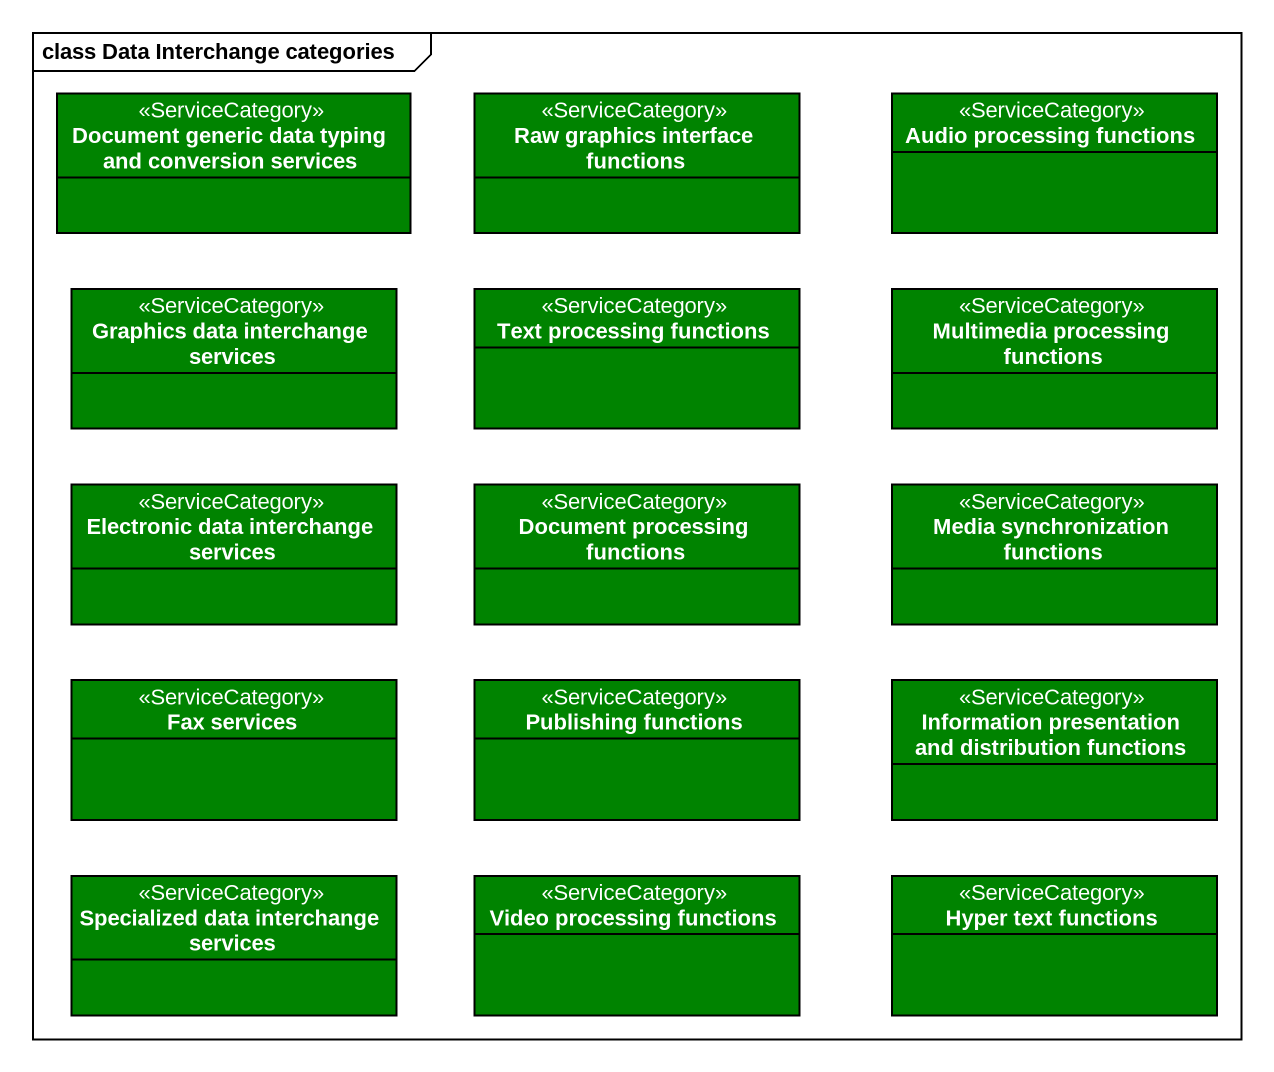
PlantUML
@startuml
mainframe class Data Interchange categories
hide circle
hide empty members
class "Document generic data typing and conversion services" as Document_generic_data <<ServiceCategory>> #008300
class "Raw graphics interface functions" as Raw_graphics_interface <<ServiceCategory>> #008300
class "Audio processing functions" as Audio_processing_functions <<ServiceCategory>> #008300
class "Graphics data interchange services" as Graphics_data_interchange <<ServiceCategory>> #008300
class "Text processing functions" as Text_processing_functions <<ServiceCategory>> #008300
class "Multimedia processing functions" as Multimedia_processing <<ServiceCategory>> #008300
class "Electronic data interchange services" as Electronic_data_interchange <<ServiceCategory>> #008300
class "Document processing functions" as Document_processing <<ServiceCategory>> #008300
class "Media synchronization functions" as Media_synchronization <<ServiceCategory>> #008300
class "Fax services" as Fax_services <<ServiceCategory>> #008300
class "Publishing functions" as Publishing_functions <<ServiceCategory>> #008300
class "Information presentation and distribution functions" as Information_presentation <<ServiceCategory>> #008300
class "Specialized data interchange services" as Specialized_data <<ServiceCategory>> #008300
class "Video processing functions" as Video_processing_functions <<ServiceCategory>> #008300
class "Hyper text functions" as Hyper_text_functions <<ServiceCategory>> #008300
@enduml
